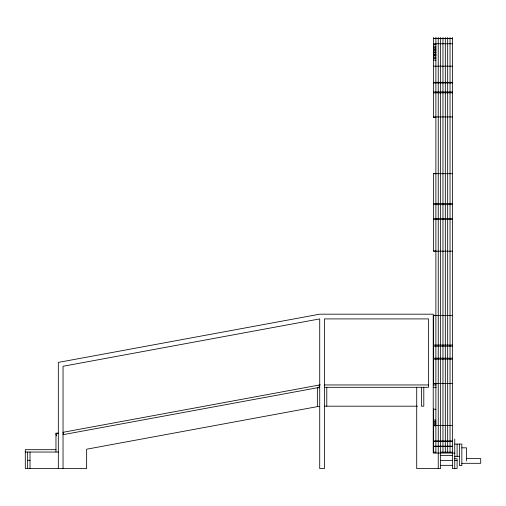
<?xml version="1.0" encoding="UTF-8"?>
<svg xmlns="http://www.w3.org/2000/svg" width="506" height="506" viewBox="0 0 506 506"><rect width="100%" height="100%" fill="white"/><g stroke="black" fill="none" stroke-linecap="round" stroke-linejoin="round"><path stroke-width="0.76" d="M320.317 384.838L63.041 432.301L63.465 434.61M62.959 434.698L319.482 387.375L319.058 385.072M319.716 406.628L317.357 406.628L86.646 449.208L86.646 468.55L25.3 468.55L25.3 449.682L55.964 449.682M433.528 38.317L452.396 38.386M433.528 38.462L452.396 38.532M433.528 43.744L452.396 43.75M433.528 44.547L435.881 44.547M433.528 44.636L435.881 44.636M433.528 46.217L435.881 46.286M433.528 47.412L435.881 47.469M433.528 49.044L435.881 49.044M433.528 49.114L435.881 49.114M433.528 50.455L435.881 50.505M433.528 52.086L435.881 52.086M433.528 52.15L435.881 52.15M433.528 52.966L435.881 53.035M433.528 54.623L435.881 54.623M433.528 54.68L435.881 54.68M433.528 55.755L435.881 55.755M433.528 55.818L435.881 55.818M433.528 57.463L435.881 57.406M433.528 58.481L435.881 58.481M433.528 60.062L435.881 60.119M433.528 66.185L452.396 66.185M433.528 82.314L452.396 82.314M433.528 82.965L452.396 82.965M433.528 91.959L452.396 91.959M433.528 92.832L452.396 92.832M433.528 116.93L452.396 116.93M433.528 117.278L435.881 117.341M435.881 173.59L433.528 173.59L433.528 251.172L452.396 251.172M433.528 173.697L452.396 173.697M433.528 203.513L452.396 203.513M433.528 204.658L452.396 204.658M433.528 218.39L452.396 218.39M433.528 219.579L452.396 219.579M433.528 251.014L435.881 251.014M435.881 315.333L433.528 315.333L433.528 383.44L452.396 383.44M433.528 315.497L452.396 315.497M433.528 345.054L452.396 345.054M433.528 346.148L452.396 346.148M433.528 358.191L452.396 358.191M433.528 359.14L452.396 359.14M433.528 383.415L435.881 383.415M324.435 384.946L428.512 384.946M433.225 384.946L436.267 384.946M324.435 387.305L428.512 387.305L428.512 318.906L324.435 318.906L324.435 468.55L319.716 468.55L319.716 318.906L63.041 366.262L63.041 468.55M433.225 387.305L436.267 387.305M319.716 387.741L317.357 387.741L317.357 406.628M324.435 406.192L417.469 406.192M433.528 409.259L435.881 409.259M433.528 420.062L435.881 420.062M433.528 421.403L435.881 421.403M433.528 422.232L435.881 422.232M433.528 423.579L435.881 423.579M433.528 424.49L435.881 424.49M433.528 425.451L452.396 425.451M433.528 425.786L435.881 425.786M433.528 440.922L452.396 440.922M433.528 441.46L452.396 441.46M454.755 444.072L461.833 444.072L461.833 465.596L459.473 465.596L459.473 444.072M433.528 446.178L452.396 446.178M433.528 446.444L452.396 446.444M461.833 447.835L466.545 447.835L466.545 460.953M25.3 452.041L58.323 452.041M433.528 452.149L435.881 452.149M440.599 452.162L452.396 452.162M454.755 453.053L433.225 453.053L433.225 314.188L319.716 314.188L58.323 362.416L58.323 468.55M440.599 455.413L452.396 455.413M454.755 456.311L459.473 456.311M466.545 458.594L480.7 458.594L480.7 463.313L461.833 463.313M454.755 458.74L457.114 458.74L457.114 468.55L452.396 468.55L452.396 37.533M27.659 460.296L30.018 460.296M440.599 460.618L452.396 460.618M454.755 460.618L457.114 460.618M440.599 465.337L452.396 465.337M56.387 435.913L55.964 433.604L58.323 433.168L55.964 433.168L55.964 452.041M457.114 444.072L457.114 456.311M454.755 439.031L454.755 468.55M450.036 37.533L450.036 452.313M447.677 37.533L447.677 452.313M445.318 37.533L445.318 452.313M442.959 37.533L442.959 452.313M440.599 37.533L440.599 468.55L416.716 468.55L416.716 387.305M438.24 37.533L438.24 468.55M435.881 37.45L435.881 453.053M433.528 37.45L433.528 117.341M433.528 408.918L433.528 452.345M423.794 387.305L423.794 406.192L421.435 406.192L421.435 387.305M326.787 387.305L326.787 406.192M30.018 452.041L30.018 468.55M27.659 452.041L27.659 468.55"/></g></svg>
